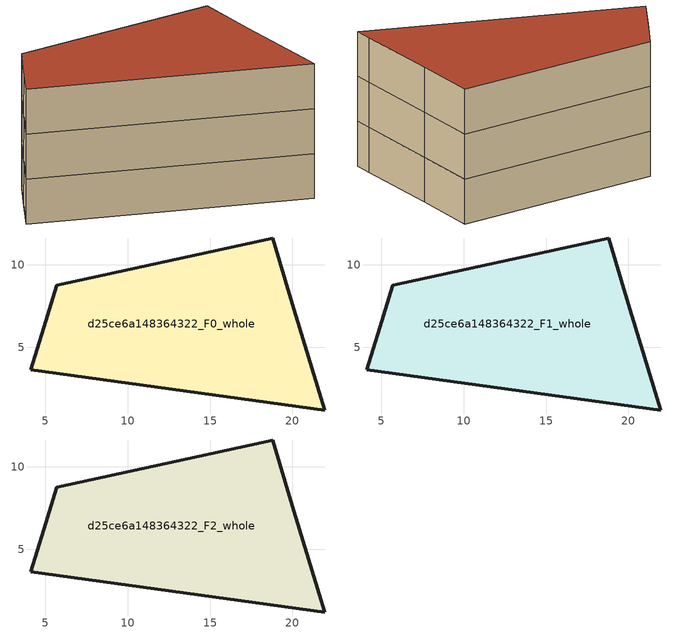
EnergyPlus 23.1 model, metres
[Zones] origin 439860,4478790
d25ce6a148364322_F0_whole
 floor ground (EU_floor_Construction): 18.81,11.63 20.01,7.65 21.64,2.27 21.97,1.18 4.11,3.62 4.9,6.19 5.68,8.76 z0
 wall outside (EU_wall_Construction): 4.11,3.62 21.97,1.18 21.64,2.27 20.01,7.65 18.81,11.63 5.68,8.76 4.9,6.19 4.11,3.62 z0:3
d25ce6a148364322_F1_whole
 floor to d25ce6a148364322_F0_whole (EU_floor_Construction): 18.81,11.63 20.01,7.65 21.64,2.27 21.97,1.18 4.11,3.62 4.9,6.19 5.68,8.76 z3
 wall outside (EU_wall_Construction): 4.11,3.62 21.97,1.18 21.64,2.27 20.01,7.65 18.81,11.63 5.68,8.76 4.9,6.19 4.11,3.62 z3:6
d25ce6a148364322_F2_whole
 floor to d25ce6a148364322_F1_whole (EU_floor_Construction): 18.81,11.63 20.01,7.65 21.64,2.27 21.97,1.18 4.11,3.62 4.9,6.19 5.68,8.76 z6
 wall outside (EU_wall_Construction): 4.11,3.62 21.97,1.18 21.64,2.27 20.01,7.65 18.81,11.63 5.68,8.76 4.9,6.19 4.11,3.62 z6:9
 roof outside (EU_roof_Construction): 21.97,1.18 21.64,2.27 20.01,7.65 18.81,11.63 5.68,8.76 4.9,6.19 4.11,3.62 z9
[Building]
EU S2 Campaign: North Axis=0; Terrain=City; Solar Distribution=FullExterior
[Site:Location]
Madrid: Latitude=40.5; Longitude=-3.5; Time Zone=1; Elevation=609
[SizingPeriod:WeatherFileDays]
AnnualSizingPeriod: Begin Month=1; Begin Day of Month=1; End Month=12; End Day of Month=31; Day of Week for Start Day=Monday; Use Weather File Daylight Saving Period=No; Use Weather File Rain and Snow Indicators=No
[MATERIAL]
EU_InternalMass_Material: Roughness=MediumRough; Thickness=0.1; Conductivity=1; Density=1800; Specific Heat=900; Thermal Absorptance=0.9; Solar Absorptance=0.7; Visible Absorptance=0.7
[MATERIAL:NOMASS] Roughness=MediumRough; Thermal Absorptance=0.9; Solar Absorptance=0.7; Visible Absorptance=0.7
Name | Thermal Resistance
EU_wall_NoMass | 1.60022
EU_roof_NoMass | 1.57597
EU_floor_NoMass | 0.470652
[CONSTRUCTION]
EU_wall_Construction: EU_wall_NoMass
EU_roof_Construction: EU_roof_NoMass
EU_floor_Construction: EU_floor_NoMass
EU_InternalMass_Construction: EU_InternalMass_Material
[ZONE] Type=1; Multiplier=1; Ceiling Height=autocalculate; Floor Area=autocalculate; Part of Total Floor Area=Yes
Name | Volume
d25ce6a148364322_F0_whole | 362.671
d25ce6a148364322_F1_whole; d25ce6a148364322_F2_whole | 362.672
[INTERNALMASS] Construction=EU_InternalMass_Construction; Surface Area=120.891
Name | Zone or ZoneList
d25ce6a148364322_F0_whole_EU_InternalMass | d25ce6a148364322_F0_whole
d25ce6a148364322_F1_whole_EU_InternalMass | d25ce6a148364322_F1_whole
d25ce6a148364322_F2_whole_EU_InternalMass | d25ce6a148364322_F2_whole
[OTHEREQUIPMENT] Fuel Type=Electricity; Design Level Calculation Method=Watts/Area; Power per Zone Floor Area=1; Fraction Latent=0; Fraction Radiant=0; Fraction Lost=0; Carbon Dioxide Generation Rate=0; EndUse Subcategory=EU_Step8_InternalGains
Name | Zone or ZoneList or Space or SpaceList | Schedule
EU_Step8_InternalGain_d25ce6a148364322_F0_whole_f000 | d25ce6a148364322_F0_whole | EU_Step8_GainSchedule_d25ce6a148364322_F0_whole_f000
EU_Step8_InternalGain_d25ce6a148364322_F1_whole_f000 | d25ce6a148364322_F1_whole | EU_Step8_GainSchedule_d25ce6a148364322_F1_whole_f000
EU_Step8_InternalGain_d25ce6a148364322_F2_whole_f000 | d25ce6a148364322_F2_whole | EU_Step8_GainSchedule_d25ce6a148364322_F2_whole_f000
[ZONEVENTILATION:DESIGNFLOWRATE] Schedule=EU_AlwaysOn; Design Flow Rate Calculation Method=AirChanges/Hour; Air Changes per Hour=0.480704; Ventilation Type=Natural; Fan Pressure Rise=0; Fan Total Efficiency=1; Constant Term Coefficient=1; Temperature Term Coefficient=0; Velocity Term Coefficient=0; Velocity Squared Term Coefficient=0; Minimum Indoor Temperature=-100; Maximum Indoor Temperature=100; Delta Temperature=-100; Minimum Outdoor Temperature=-100; Maximum Outdoor Temperature=100; Maximum Wind Speed=40
Name | Zone or ZoneList or Space or SpaceList
EU_ConstantAir_d25ce6a148364322_F0_whole | d25ce6a148364322_F0_whole
EU_ConstantAir_d25ce6a148364322_F1_whole | d25ce6a148364322_F1_whole
EU_ConstantAir_d25ce6a148364322_F2_whole | d25ce6a148364322_F2_whole
[HVACTEMPLATE:THERMOSTAT] Constant Heating Setpoint=20; Constant Cooling Setpoint=50
EU_HeatOnly_d25ce6a148364322_F0_whole; EU_HeatOnly_d25ce6a148364322_F1_whole; EU_HeatOnly_d25ce6a148364322_F2_whole
[HVACTEMPLATE:ZONE:IDEALLOADSAIRSYSTEM] System Availability Schedule=EU_AlwaysOn; Maximum Heating Supply Air Temperature=50; Minimum Cooling Supply Air Temperature=13; Maximum Heating Supply Air Humidity Ratio=0.0156; Minimum Cooling Supply Air Humidity Ratio=0.0077; Heating Limit=NoLimit; Cooling Limit=NoLimit; Heating Availability Schedule=EU_AlwaysOn; Cooling Availability Schedule=EU_CoolingOff; Dehumidification Control Type=ConstantSensibleHeatRatio; Cooling Sensible Heat Ratio=0.7; Dehumidification Setpoint=60; Humidification Control Type=None; Humidification Setpoint=30; Outdoor Air Method=None; Outdoor Air Flow Rate per Person=0.00944; Outdoor Air Flow Rate per Zone Floor Area=0; Outdoor Air Flow Rate per Zone=0; Demand Controlled Ventilation Type=None; Outdoor Air Economizer Type=NoEconomizer; Heat Recovery Type=None; Sensible Heat Recovery Effectiveness=0.7; Latent Heat Recovery Effectiveness=0.65
Name | Template Thermostat
d25ce6a148364322_F0_whole | EU_HeatOnly_d25ce6a148364322_F0_whole
d25ce6a148364322_F1_whole | EU_HeatOnly_d25ce6a148364322_F1_whole
d25ce6a148364322_F2_whole | EU_HeatOnly_d25ce6a148364322_F2_whole
[SIZING:ZONE] Zone Cooling Design Supply Air Temperature Input Method=SupplyAirTemperature; Zone Cooling Design Supply Air Temperature=13; Zone Heating Design Supply Air Temperature Input Method=SupplyAirTemperature; Zone Heating Design Supply Air Temperature=50; Zone Cooling Design Supply Air Humidity Ratio=0.008; Zone Heating Design Supply Air Humidity Ratio=0.008; Cooling Design Air Flow Method=DesignDay; Cooling Design Air Flow Rate=0; Cooling Minimum Air Flow per Zone Floor Area=0.000762; Cooling Minimum Air Flow=0; Cooling Minimum Air Flow Fraction=0.2; Heating Design Air Flow Method=DesignDay; Heating Design Air Flow Rate=0; Heating Maximum Air Flow per Zone Floor Area=0.002032; Heating Maximum Air Flow=0.141576; Heating Maximum Air Flow Fraction=0.3; Account for Dedicated Outdoor Air System=No; Dedicated Outdoor Air System Control Strategy=NeutralSupplyAir; Dedicated Outdoor Air Low Setpoint Temperature for Design=autosize; Dedicated Outdoor Air High Setpoint Temperature for Design=autosize; Zone Load Sizing Method=Sensible Load Only No Latent Load; Zone Latent Cooling Design Supply Air Humidity Ratio Input Method=HumidityRatioDifference; Zone Cooling Design Supply Air Humidity Ratio Difference=0.005; Zone Latent Heating Design Supply Air Humidity Ratio Input Method=HumidityRatioDifference; Zone Humidification Design Supply Air Humidity Ratio Difference=0.005
d25ce6a148364322_F0_whole; d25ce6a148364322_F1_whole; d25ce6a148364322_F2_whole
[SCHEDULE:CONSTANT]
Name | Hourly Value
EU_AlwaysOn | 1
EU_CoolingOff | 0
[SCHEDULE:FILE] Column Number=1; Rows to Skip at Top=0; Number of Hours of Data=8760; Column Separator=Comma; Interpolate to Timestep=No; Minutes per Item=60; Adjust Schedule for Daylight Savings=Yes
Name | File
EU_Step8_GainSchedule_d25ce6a148364322_F0_whole_f000 | C:\Users\o_iseri\Desktop\OpenUBEM\openubem\outputs\eu_evidence\EU-11\ES-MAD-BERRUGUETE\idfs\d25ce6a148364322\d25ce6a148364322_F0_whole_f000_gain.csv
EU_Step8_GainSchedule_d25ce6a148364322_F1_whole_f000 | C:\Users\o_iseri\Desktop\OpenUBEM\openubem\outputs\eu_evidence\EU-11\ES-MAD-BERRUGUETE\idfs\d25ce6a148364322\d25ce6a148364322_F1_whole_f000_gain.csv
EU_Step8_GainSchedule_d25ce6a148364322_F2_whole_f000 | C:\Users\o_iseri\Desktop\OpenUBEM\openubem\outputs\eu_evidence\EU-11\ES-MAD-BERRUGUETE\idfs\d25ce6a148364322\d25ce6a148364322_F2_whole_f000_gain.csv
